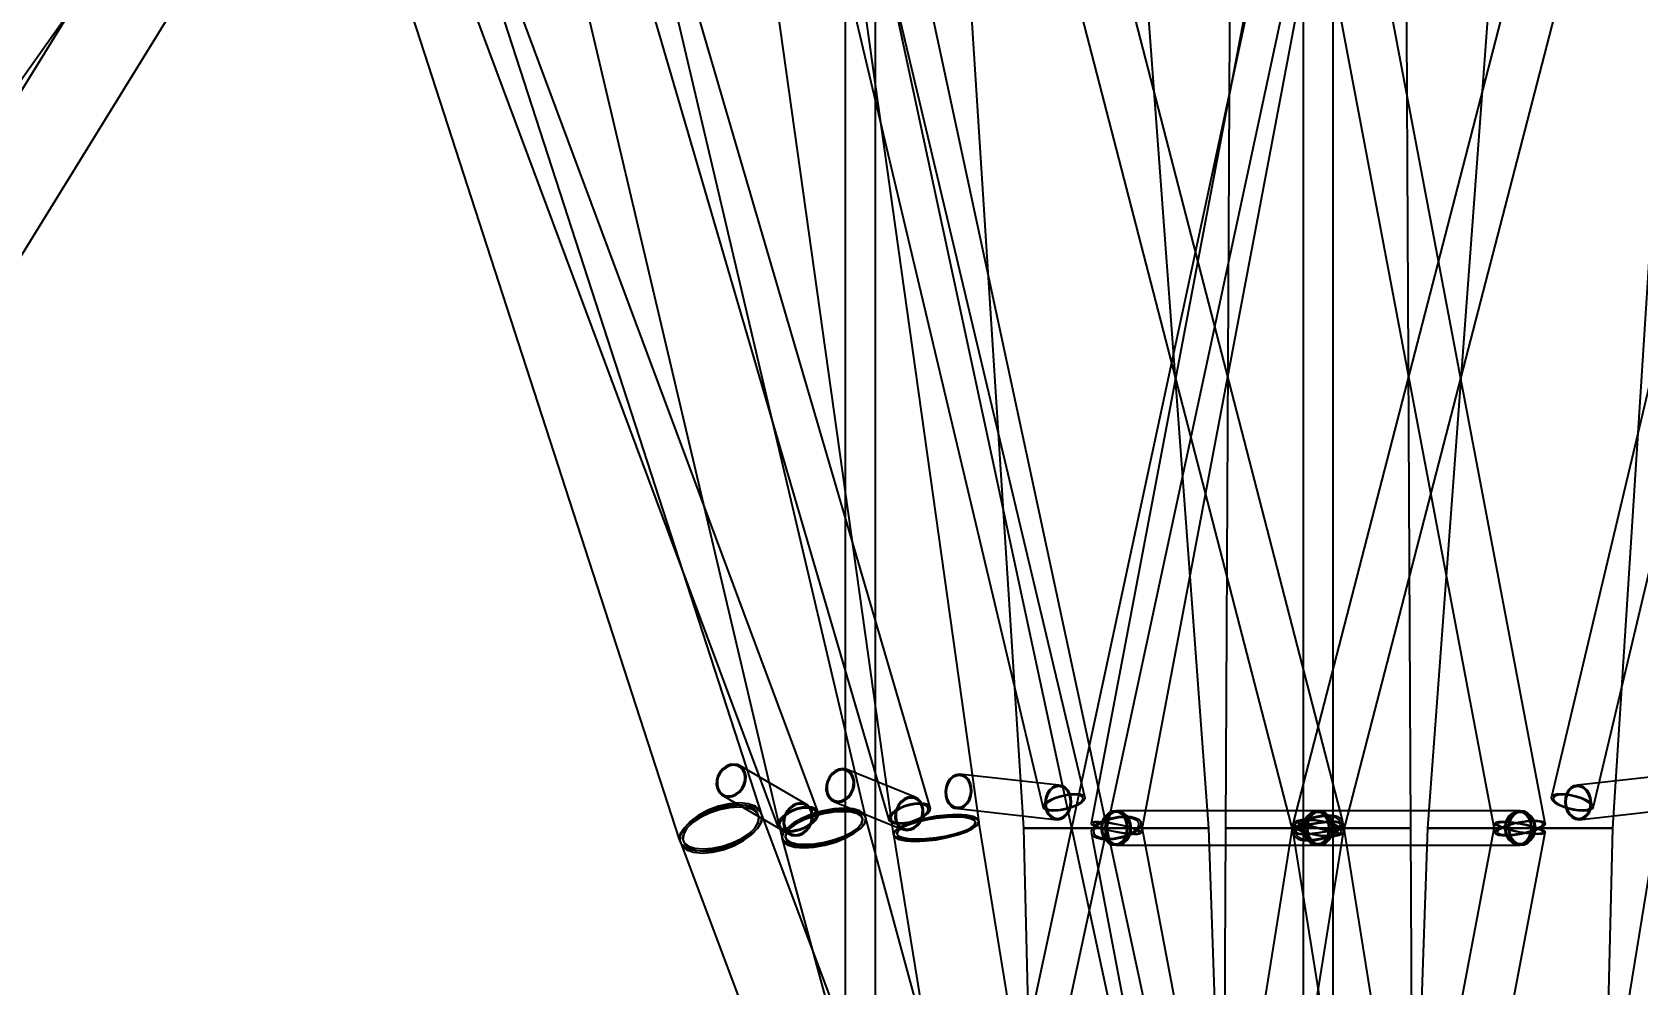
# Model space of a CAD drawing. Header units: millimetres. Extents: x -35150 to 1012618, y -518 to 497000.
# Drawn here: x -15087 to 3751, y 10659 to 21837 of the extents above; entities that cross this region are included whole.
import ezdxf

# ---------------------------------------------------------------- set-up
doc = ezdxf.new("R2010")
doc.units = ezdxf.units.MM
doc.layers.add('D-STR-DIM', color=7, linetype='Continuous', lineweight=13)
doc.layers.add('D-STR-STRC', color=7, linetype='Continuous', lineweight=25)
doc.styles.add('OpenSansCondensed-Light', font='OpenSansCondensed-Light.ttf')
doc.styles.add('TOWER_UNICODE', font='Arial Unicode.ttf')
doc.dimstyles.new('EZDXF', dxfattribs={"dimtxt": 0.25, "dimasz": 0.175, "dimexe": 0.375, "dimexo": 0.125, "dimgap": 0.1, "dimtad": 1, "dimlfac": 100, "dimzin": 12, "dimdsep": 46, "dimtxsty": 'OpenSansCondensed-Light', "dimblk": 'ARCHTICK', "dimcen": 2.5, "dimazin": 3, "dimtfac": 0.5, "dimtmove": 2, "dimatfit": 3})

# ---------------------------------------------------------------- blocks, each defined once
blk = doc.blocks.new('_ARCHTICK')
at = {"color": 0, "linetype": 'BYBLOCK', "const_width": 0.15}
blk.add_lwpolyline([(-0.5, -0.5), (0.5, 0.5)], dxfattribs=at)

msp = doc.modelspace()

# ---------------------------------------------------------------- linework, layer by layer
at = {"layer": 'D-STR-STRC'}
for points in [[(-21471.9, 12453.9), (-12315.5, 25377.2), (-12320.7, 25382.2), (-12339.5, 25396.9), (-12370.9, 25420.2), (-12412.6, 25450.7), (-12461.8, 25486.1), (-12515.2, 25524.1), (-12569, 25562.1), (-12619.7, 25597.6), (-12663.8, 25628), (-12698.3, 25651.3), (-12720.8, 25666), (-12729.8, 25671), (-21886.2, 12747.7)], [(-11155.4, 25450.7), (-6343.1, 12527.3), (-6331.3, 12496.9), (-6303.8, 12473.6), (-6262.5, 12458.9), (-6210.3, 12453.9), (-6150.7, 12458.9), (-6087.7, 12473.6), (-6025.6, 12496.9), (-5968.7, 12527.3), (-5920.9, 12562.8), (-5885.3, 12600.8), (-5864.5, 12638.8), (-5859.9, 12674.2), (-10672.1, 25597.6)], [(-8783.4, 25410.3), (-5040.3, 12608.2), (-5031.1, 12583.1), (-5005.7, 12563.8), (-4966, 12551.6), (-4914.6, 12547.5), (-4855.1, 12551.6), (-4791.4, 12563.8), (-4728, 12583.1), (-4669.2, 12608.2), (-4618.9, 12637.5), (-4580.6, 12669), (-4556.9, 12700.4), (-4549.4, 12729.7), (-8292.5, 25531.8)], [(-6222.7, 25361), (-3228.4, 12750.8), (-3222.5, 12730.4), (-3200.1, 12714.8), (-3162.8, 12704.9), (-3113, 12701.6), (-3054.3, 12704.9), (-2990.5, 12714.8), (-2926.1, 12730.4), (-2865.4, 12750.8), (-2812.5, 12774.5), (-2771.2, 12800), (-2744.1, 12825.5), (-2733.1, 12849.2), (-5727.4, 25459.5)], [(5727.4, 25459.5), (2733.1, 12849.2), (2744.1, 12825.5), (2771.2, 12800), (2812.5, 12774.5), (2865.4, 12750.8), (2926.1, 12730.4), (2990.5, 12714.8), (3054.3, 12704.9), (3113, 12701.6), (3162.8, 12704.9), (3200.1, 12714.8), (3222.5, 12730.4), (3228.4, 12750.8), (6222.7, 25361)], [(-19520.1, 12233.3), (-11812.2, 24733.3), (-11823, 24742.4), (-11862.6, 24769), (-11928.1, 24811.4), (-12015.2, 24866.6), (-12117.9, 24931), (-12229.2, 25000), (-12341.6, 25069), (-12447.4, 25133.4), (-12539.3, 25188.6), (-12611.1, 25231), (-12657.9, 25257.6), (-12676.5, 25266.7), (-20384.4, 12766.7)], [(-11547.4, 24866.6), (-7494.5, 12366.6), (-7472.9, 12311.4), (-7419.5, 12269), (-7338, 12242.4), (-7233.9, 12233.3), (-7114.3, 12242.4), (-6987.3, 12269), (-6861.7, 12311.4), (-6746, 12366.6), (-6648, 12431), (-6574.4, 12500), (-6530.4, 12569), (-6518.7, 12633.4), (-10571.6, 25133.4)], [(-9234.5, 24896.3), (-6293.7, 12396.3), (-6275.5, 12353.4), (-6224.8, 12320.4), (-6145, 12299.7), (-6041.5, 12292.6), (-5921.4, 12299.7), (-5792.8, 12320.4), (-5664.5, 12353.4), (-5545.4, 12396.3), (-5443.4, 12446.3), (-5365.5, 12500), (-5317.1, 12553.7), (-5301.4, 12603.7), (-8242.2, 25103.7)], [(-6740.2, 24933.2), (-4984.9, 12433.2), (-4967.7, 12404.6), (-4917.4, 12382.4), (-4837.5, 12368.3), (-4733.2, 12363.1), (-4611.8, 12367.3), (-4481.5, 12380.5), (-4351.3, 12401.8), (-4229.9, 12429.9), (-4125.6, 12462.7), (-4045.6, 12498.1), (-3995.4, 12533.6), (-3978.2, 12566.8), (-5733.6, 25066.8)], [(-3523, 24924.8), (-290.4, 12424.8), (-271.7, 12393.6), (-234.5, 12369.7), (-181.3, 12354.7), (-115.8, 12349.5), (-42.3, 12354.7), (34, 12369.7), (108, 12393.6), (174.6, 12424.8), (229.4, 12461.1), (268.5, 12500), (289.3, 12538.9), (290.4, 12575.2), (-2942.1, 25075.2)], [(-294.9, 25054.5), (-2664, 12554.5), (-2653.9, 12540.6), (-2624.5, 12523.9), (-2577.6, 12505.6), (-2516.6, 12486.9), (-2445.4, 12469.1), (-2369.1, 12453.4), (-2292.8, 12440.9), (-2221.7, 12432.4), (-2160.6, 12428.5), (-2113.8, 12429.5), (-2084.3, 12435.3), (-2074.2, 12445.5), (294.9, 24945.5)], [(2942.1, 25075.1), (-290.4, 12575.1), (-280.5, 12572.1), (-251.5, 12564.3), (-205.4, 12552), (-145.2, 12536.2), (-75.2, 12517.9), (0, 12498.4), (75.2, 12479.1), (145.2, 12461.1), (205.4, 12445.8), (251.5, 12434.2), (280.5, 12427), (290.4, 12424.9), (3523, 24924.9)], [(-5568.1, 24958), (-198.7, -42), (-192, -47.1), (-172.1, -48.9), (-140.5, -47.4), (-99.4, -42.7), (-51.4, -35), (0, -25), (51.4, -13.3), (99.4, -0.6), (140.5, 12), (172.1, 23.9), (192, 34.1), (198.7, 42), (-5170.6, 25042)], [(-198.7, 25042), (-5568.1, 42), (-5561.3, 34.1), (-5541.5, 23.9), (-5509.9, 12), (-5468.7, -0.6), (-5420.8, -13.3), (-5369.4, -25), (-5317.9, -35), (-5270, -42.7), (-5228.8, -47.4), (-5197.2, -48.9), (-5177.4, -47.1), (-5170.6, -42), (198.7, 24958)], [(-295.1, 24947.4), (2074.1, 12447.4), (2084.1, 12430.3), (2113.6, 12417.9), (2160.5, 12411.2), (2221.6, 12410.5), (2292.8, 12415.9), (2369.1, 12427), (2445.5, 12443.1), (2516.6, 12463.1), (2577.8, 12485.6), (2624.6, 12509.1), (2654.1, 12531.9), (2664.2, 12552.6), (295.1, 25052.6)], [(4210.3, 13132.3), (3041.2, 13002.7), (3000.9, 12995.8), (2963.9, 12975.5), (2932.8, 12943.3), (2909.8, 12901.3), (2896.2, 12852.5), (2893.2, 12800), (2900.9, 12747.5), (2918.8, 12698.7), (2945.6, 12656.7), (2979.6, 12624.5), (3018.4, 12604.2), (3059.3, 12597.3), (4228.4, 12726.9)], [(-2115.4, 897.6), (-6523.7, 12647.6), (-6547.4, 12708.7), (-6602.3, 12755.6), (-6684.9, 12785.1), (-6789.3, 12795.1), (-6908.6, 12785.1), (-7034.5, 12755.6), (-7158.6, 12708.7), (-7272.2, 12647.6), (-7367.8, 12576.4), (-7438.8, 12500), (-7480.3, 12423.6), (-7489.6, 12352.4), (-3081.3, 602.4)], [(-2106, 866.7), (-5304.7, 12616.7), (-5324.2, 12665.1), (-5376, 12702.2), (-5456.5, 12725.5), (-5560.2, 12733.5), (-5680.1, 12725.5), (-5808, 12702.2), (-5935.2, 12665.1), (-6053, 12616.7), (-6153.4, 12560.4), (-6229.6, 12500), (-6276.3, 12439.6), (-6290.3, 12383.3), (-3091.7, 633.3)], [(-2070.4, 825.6), (-3979.6, 12575.6), (-3996.7, 12608.5), (-4046.9, 12634), (-4126.6, 12650.4), (-4230.6, 12656.5), (-4351.6, 12651.9), (-4481.5, 12637), (-4611.4, 12612.8), (-4732.5, 12580.9), (-4836.4, 12543.4), (-4916.2, 12503), (-4966.3, 12462.4), (-4983.4, 12424.4), (-3074.1, 674.4)], [(291.3, 67.1), (-2077.9, 12567.1), (-2100.9, 12594.9), (-2142.3, 12616.3), (-2199.1, 12629.7), (-2267.5, 12634.3), (-2342.8, 12629.7), (-2420, 12616.3), (-2493.6, 12594.9), (-2558.8, 12567.1), (-2611, 12534.7), (-2646.8, 12500), (-2663.6, 12465.3), (-2660.4, 12432.9), (-291.3, -67.1)], [(-1704.2, -49.6), (295.8, 12450.4), (291.3, 12474.3), (266.9, 12500), (224.3, 12525.7), (166.4, 12549.6), (97.2, 12570.1), (21.4, 12585.9), (-55.9, 12595.8), (-129.3, 12599.2), (-194, 12595.8), (-245.4, 12585.9), (-280.2, 12570.1), (-295.8, 12549.6), (-2295.8, 49.6)], [(2296.4, 45.4), (296.4, 12545.4), (286.3, 12560), (256.7, 12570.5), (209.6, 12576.2), (148.2, 12576.7), (76.7, 12572), (0, 12562.3), (-76.7, 12548.5), (-148.2, 12531.3), (-209.6, 12512), (-256.7, 12491.9), (-286.3, 12472.3), (-296.4, 12454.6), (1703.6, -45.4)], [(294.9, -54.2), (2664, 12445.8), (2654, 12461.2), (2624.5, 12479.2), (2577.7, 12498.6), (2516.6, 12518.1), (2445.4, 12536.4), (2369.1, 12552.2), (2292.8, 12564.5), (2221.7, 12572.3), (2160.6, 12575.3), (2113.7, 12573.1), (2084.3, 12565.9), (2074.2, 12554.2), (-294.9, 54.2)], [(3979.6, 12575.6), (2070.4, 825.6), (2087.5, 787.6), (2137.6, 747), (2217.4, 706.6), (2321.3, 669.1), (2442.4, 637.2), (2572.3, 613), (2702.2, 598.1), (2823.2, 593.5), (2927.1, 599.6), (3006.9, 616), (3057, 641.5), (3074.1, 674.4), (4983.4, 12424.4)]]:
    msp.add_lwpolyline(points, dxfattribs=at)
for points in [[(-5547.2, 0), (-5191.6, 0), (-5191.6, 25000), (-5547.2, 25000)], [(-5547.2, 0), (-5191.6, 0), (-5191.6, 25000), (-5547.2, 25000)], [(-4257.5, 25000), (-3456.6, 12500), (-1281.6, 12500), (-2207.5, 25000)], [(-1087.5, 12500), (1087.5, 12500), (1025, 25000), (-1025, 25000)], [(-1087.5, 12500), (1087.5, 12500), (1025, 25000), (-1025, 25000)], [(-177.8, 0), (177.8, 0), (177.8, 25000), (-177.8, 25000)], [(-177.8, 0), (177.8, 0), (177.8, 25000), (-177.8, 25000)], [(1281.6, 12500), (3456.6, 12500), (4257.5, 25000), (2207.5, 25000)], [(-7061.6, 13005.9), (-7051.8, 12959), (-7030.7, 12918.8), (-6999.8, 12887.9), (-6214.8, 12432.4), (-6176.1, 12413), (-6132.4, 12406.4), (-6086.6, 12413), (-6041.7, 12432.4), (-6001, 12463.3), (-5967.1, 12503.6), (-5942.3, 12550.5), (-5928.4, 12600.8), (-5926.2, 12651.1), (-5936.1, 12698), (-5957.1, 12738.2), (-5988, 12769.1), (-6773.1, 13224.6), (-6811.7, 13244), (-6855.4, 13250.6), (-6901.3, 13244), (-6946.1, 13224.6), (-6986.9, 13193.7), (-7020.8, 13153.4), (-7045.6, 13106.5), (-7059.5, 13056.2)], [(-7059.5, 13056.2), (-7061.6, 13005.9), (-7051.8, 12959), (-7030.7, 12918.8), (-6999.8, 12887.9), (-6961.2, 12868.4), (-6917.5, 12861.8), (-6871.6, 12868.4), (-6826.8, 12887.9), (-6786, 12918.8), (-6752.1, 12959), (-6727.4, 13005.9), (-6713.4, 13056.2), (-6711.3, 13106.5), (-6721.1, 13153.4), (-6742.2, 13193.7), (-6773.1, 13224.6), (-6811.7, 13244), (-6855.4, 13250.6), (-6901.3, 13244), (-6946.1, 13224.6), (-6986.9, 13193.7), (-7020.8, 13153.4), (-7045.6, 13106.5)], [(-7045.9, 13056.2), (-7047.8, 13009.9), (-7038.8, 12966.7), (-7019.4, 12929.6), (-6990.9, 12901.1), (-6955.3, 12883.2), (-6915, 12877.1), (-6872.8, 12883.2), (-6831.5, 12901.1), (-6793.9, 12929.6), (-6762.7, 12966.7), (-6739.9, 13009.9), (-6727.1, 13056.2), (-6725.1, 13102.6), (-6734.1, 13145.8), (-6753.5, 13182.9), (-6782, 13211.3), (-6817.6, 13229.2), (-6857.9, 13235.3), (-6900.1, 13229.2), (-6941.4, 13211.3), (-6979, 13182.9), (-7010.2, 13145.8), (-7033, 13102.6)], [(-5774.7, 12947.6), (-5764.4, 12899.8), (-5743.3, 12858.8), (-5713, 12827.4), (-5675.4, 12807.6), (-4865.9, 12477.9), (-4823.7, 12471.1), (-4779.6, 12477.9), (-4736.8, 12497.6), (-4698.1, 12529.1), (-4666.1, 12570.1), (-4643.1, 12617.8), (-4630.6, 12669), (-4629.5, 12720.3), (-4639.8, 12768), (-4660.8, 12809), (-4691.2, 12840.4), (-4728.7, 12860.2), (-5538.2, 13190), (-5580.5, 13196.7), (-5624.5, 13190), (-5667.4, 13170.2), (-5706.1, 13138.7), (-5738, 13097.7), (-5761, 13050), (-5773.5, 12998.8)], [(-5773.5, 12998.8), (-5774.7, 12947.6), (-5764.4, 12899.8), (-5743.3, 12858.8), (-5713, 12827.4), (-5675.4, 12807.6), (-5633.1, 12800.9), (-5589.1, 12807.6), (-5546.2, 12827.4), (-5507.5, 12858.8), (-5475.6, 12899.8), (-5452.5, 12947.6), (-5440, 12998.8), (-5438.9, 13050), (-5449.2, 13097.7), (-5470.3, 13138.7), (-5500.6, 13170.2), (-5538.2, 13190), (-5580.5, 13196.7), (-5624.5, 13190), (-5667.4, 13170.2), (-5706.1, 13138.7), (-5738, 13097.7), (-5761, 13050)], [(-5760.4, 12998.8), (-5761.4, 12951.6), (-5752, 12907.6), (-5732.6, 12869.9), (-5704.6, 12840.9), (-5670, 12822.7), (-5631.1, 12816.5), (-5590.5, 12822.7), (-5551, 12840.9), (-5515.3, 12869.9), (-5485.9, 12907.6), (-5464.7, 12951.6), (-5453.2, 12998.8), (-5452.1, 13046), (-5461.6, 13090), (-5481, 13127.7), (-5509, 13156.7), (-5543.6, 13174.9), (-5582.5, 13181.1), (-5623.1, 13174.9), (-5662.6, 13156.7), (-5698.3, 13127.7), (-5727.7, 13090), (-5748.9, 13046)], [(-4376.4, 12929.6), (-4373.4, 12877.1), (-4359.8, 12828.2), (-4336.8, 12786.3), (-4305.7, 12754), (-4268.7, 12733.8), (-4228.4, 12726.9), (-3059.3, 12597.3), (-3018.4, 12604.2), (-2979.6, 12624.5), (-2945.6, 12656.7), (-2918.8, 12698.7), (-2900.9, 12747.5), (-2893.2, 12800), (-2896.2, 12852.5), (-2909.8, 12901.3), (-2932.8, 12943.3), (-2963.9, 12975.5), (-3000.9, 12995.8), (-3041.2, 13002.7), (-4210.3, 13132.3), (-4251.2, 13125.4), (-4290, 13105.1), (-4324, 13072.9), (-4350.8, 13030.9), (-4368.7, 12982.1)], [(-4376.4, 12929.6), (-4373.4, 12877.1), (-4359.8, 12828.2), (-4336.8, 12786.3), (-4305.7, 12754), (-4268.7, 12733.8), (-4228.4, 12726.9), (-4187.4, 12733.8), (-4148.7, 12754), (-4114.7, 12786.3), (-4087.9, 12828.2), (-4070, 12877.1), (-4062.3, 12929.6), (-4065.3, 12982.1), (-4078.8, 13030.9), (-4101.9, 13072.9), (-4133, 13105.1), (-4169.9, 13125.4), (-4210.3, 13132.3), (-4251.2, 13125.4), (-4290, 13105.1), (-4324, 13072.9), (-4350.8, 13030.9), (-4368.7, 12982.1)], [(-4364, 12929.6), (-4361.2, 12881.3), (-4348.8, 12836.2), (-4327.5, 12797.5), (-4298.9, 12767.9), (-4264.8, 12749.2), (-4227.7, 12742.9), (-4189.9, 12749.2), (-4154.2, 12767.9), (-4122.9, 12797.5), (-4098.2, 12836.2), (-4081.7, 12881.3), (-4074.7, 12929.6), (-4077.4, 12977.9), (-4089.9, 13023), (-4111.1, 13061.6), (-4139.8, 13091.3), (-4173.8, 13110), (-4211, 13116.3), (-4248.7, 13110), (-4284.4, 13091.3), (-4315.7, 13061.6), (-4340.4, 13023), (-4356.9, 12977.9)], [(-3207.3, 12800), (-3204.3, 12747.5), (-3190.8, 12698.7), (-3167.7, 12656.7), (-3136.6, 12624.5), (-3099.7, 12604.2), (-3059.3, 12597.3), (-3018.4, 12604.2), (-2979.6, 12624.5), (-2945.6, 12656.7), (-2918.8, 12698.7), (-2900.9, 12747.5), (-2893.2, 12800), (-2896.2, 12852.5), (-2909.8, 12901.3), (-2932.8, 12943.3), (-2963.9, 12975.5), (-3000.9, 12995.8), (-3041.2, 13002.7), (-3082.2, 12995.8), (-3120.9, 12975.5), (-3154.9, 12943.3), (-3181.7, 12901.3), (-3199.6, 12852.5)], [(2893.2, 12800), (2900.9, 12747.5), (2918.8, 12698.7), (2945.6, 12656.7), (2979.6, 12624.5), (3018.4, 12604.2), (3059.3, 12597.3), (3099.7, 12604.2), (3136.6, 12624.5), (3167.7, 12656.7), (3190.8, 12698.7), (3204.3, 12747.5), (3207.3, 12800), (3199.6, 12852.5), (3181.7, 12901.3), (3154.9, 12943.3), (3120.9, 12975.5), (3082.2, 12995.8), (3041.2, 13002.7), (3000.9, 12995.8), (2963.9, 12975.5), (2932.8, 12943.3), (2909.8, 12901.3), (2896.2, 12852.5)], [(-4964.1, 12669), (-4965.2, 12617.8), (-4954.9, 12570.1), (-4933.9, 12529.1), (-4903.5, 12497.6), (-4865.9, 12477.9), (-4823.7, 12471.1), (-4779.6, 12477.9), (-4736.8, 12497.6), (-4698.1, 12529.1), (-4666.1, 12570.1), (-4643.1, 12617.8), (-4630.6, 12669), (-4629.5, 12720.3), (-4639.8, 12768), (-4660.8, 12809), (-4691.2, 12840.4), (-4728.7, 12860.2), (-4771, 12866.9), (-4815.1, 12860.2), (-4857.9, 12840.4), (-4896.6, 12809), (-4928.6, 12768), (-4951.6, 12720.3)], [(-4951, 12669), (-4952, 12621.9), (-4942.5, 12577.9), (-4923.1, 12540.1), (-4895.2, 12511.1), (-4860.5, 12492.9), (-4821.6, 12486.7), (-4781, 12492.9), (-4741.5, 12511.1), (-4705.9, 12540.1), (-4676.4, 12577.9), (-4655.2, 12621.9), (-4643.7, 12669), (-4642.7, 12716.2), (-4652.2, 12760.2), (-4671.6, 12798), (-4699.5, 12826.9), (-4734.1, 12845.2), (-4773.1, 12851.4), (-4813.7, 12845.2), (-4853.1, 12826.9), (-4888.8, 12798), (-4918.2, 12760.2), (-4939.4, 12716.2)], [(-3190.3, 12800), (-3217.4, 12774.5), (-3228.4, 12750.8), (-3222.5, 12730.4), (-3200.1, 12714.8), (-3162.8, 12704.9), (-3113, 12701.6), (-3054.3, 12704.9), (-2990.5, 12714.8), (-2926.1, 12730.4), (-2865.4, 12750.8), (-2812.5, 12774.5), (-2771.2, 12800), (-2744.1, 12825.5), (-2733.1, 12849.2), (-2739, 12869.6), (-2761.4, 12885.2), (-2798.7, 12895.1), (-2848.4, 12898.4), (-2907.2, 12895.1), (-2970.9, 12885.2), (-3035.4, 12869.6), (-3096.1, 12849.2), (-3148.9, 12825.5)], [(-3169.7, 12800), (-3194.1, 12777), (-3204, 12755.6), (-3198.7, 12737.3), (-3178.5, 12723.2), (-3144.9, 12714.3), (-3100, 12711.3), (-3047, 12714.3), (-2989.6, 12723.2), (-2931.5, 12737.3), (-2876.7, 12755.6), (-2829.1, 12777), (-2791.8, 12800), (-2767.4, 12823), (-2757.5, 12844.4), (-2762.8, 12862.7), (-2783, 12876.8), (-2816.6, 12885.7), (-2861.5, 12888.7), (-2914.4, 12885.7), (-2971.9, 12876.8), (-3030, 12862.7), (-3084.7, 12844.4), (-3132.4, 12823)], [(-3194.9, 12800), (-3192.2, 12751.7), (-3179.7, 12706.6), (-3158.5, 12668), (-3129.8, 12638.3), (-3095.8, 12619.6), (-3058.6, 12613.3), (-3020.9, 12619.6), (-2985.2, 12638.3), (-2953.9, 12668), (-2929.2, 12706.6), (-2912.7, 12751.7), (-2905.6, 12800), (-2908.4, 12848.3), (-2920.8, 12893.4), (-2942.1, 12932), (-2970.7, 12961.7), (-3004.8, 12980.4), (-3041.9, 12986.7), (-3079.7, 12980.4), (-3115.4, 12961.7), (-3146.7, 12932), (-3171.4, 12893.4), (-3187.8, 12848.3)], [(2771.2, 12800), (2812.5, 12774.5), (2865.4, 12750.8), (2926.1, 12730.4), (2990.5, 12714.8), (3054.3, 12704.9), (3113, 12701.6), (3162.8, 12704.9), (3200.1, 12714.8), (3222.5, 12730.4), (3228.4, 12750.8), (3217.4, 12774.5), (3190.3, 12800), (3148.9, 12825.5), (3096.1, 12849.2), (3035.4, 12869.6), (2970.9, 12885.2), (2907.2, 12895.1), (2848.4, 12898.4), (2798.7, 12895.1), (2761.4, 12885.2), (2739, 12869.6), (2733.1, 12849.2), (2744.1, 12825.5)], [(2791.8, 12800), (2829.1, 12777), (2876.7, 12755.6), (2931.5, 12737.3), (2989.6, 12723.2), (3047, 12714.3), (3100, 12711.3), (3144.9, 12714.3), (3178.5, 12723.2), (3198.7, 12737.3), (3204, 12755.6), (3194.1, 12777), (3169.7, 12800), (3132.4, 12823), (3084.7, 12844.4), (3030, 12862.7), (2971.9, 12876.8), (2914.4, 12885.7), (2861.5, 12888.7), (2816.6, 12885.7), (2783, 12876.8), (2762.8, 12862.7), (2757.5, 12844.4), (2767.4, 12823)], [(2905.6, 12800), (2912.7, 12751.7), (2929.2, 12706.6), (2953.9, 12668), (2985.2, 12638.3), (3020.9, 12619.6), (3058.6, 12613.3), (3095.8, 12619.6), (3129.8, 12638.3), (3158.5, 12668), (3179.7, 12706.6), (3192.2, 12751.7), (3194.9, 12800), (3187.8, 12848.3), (3171.4, 12893.4), (3146.7, 12932), (3115.4, 12961.7), (3079.7, 12980.4), (3041.9, 12986.7), (3004.8, 12980.4), (2970.7, 12961.7), (2942.1, 12932), (2920.8, 12893.4), (2908.4, 12848.3)], [(-7438.8, 12500), (-7482.9, 12431), (-7494.5, 12366.6), (-7472.9, 12311.4), (-7419.5, 12269), (-7338, 12242.4), (-7233.9, 12233.3), (-7114.3, 12242.4), (-6987.3, 12269), (-6861.7, 12311.4), (-6746, 12366.6), (-6648, 12431), (-6574.4, 12500), (-6530.4, 12569), (-6518.7, 12633.4), (-6540.3, 12688.6), (-6593.7, 12731), (-6675.3, 12757.6), (-6779.4, 12766.7), (-6899, 12757.6), (-7025.9, 12731), (-7151.5, 12688.6), (-7267.3, 12633.4), (-7365.3, 12569)], [(-7438.8, 12500), (-7480.3, 12423.6), (-7489.6, 12352.4), (-7465.9, 12291.3), (-7410.9, 12244.4), (-7328.4, 12214.9), (-7223.9, 12204.9), (-7104.7, 12214.9), (-6978.7, 12244.4), (-6854.7, 12291.3), (-6741, 12352.4), (-6645.4, 12423.6), (-6574.4, 12500), (-6532.9, 12576.4), (-6523.7, 12647.6), (-6547.4, 12708.7), (-6602.3, 12755.6), (-6684.9, 12785.1), (-6789.3, 12795.1), (-6908.6, 12785.1), (-7034.5, 12755.6), (-7158.6, 12708.7), (-7272.2, 12647.6), (-7367.8, 12576.4)], [(-7404.8, 12500), (-7445.4, 12436.4), (-7456.1, 12377.1), (-7436.2, 12326.3), (-7387, 12287.2), (-7311.9, 12262.7), (-7216, 12254.3), (-7105.8, 12262.7), (-6988.8, 12287.2), (-6873.1, 12326.3), (-6766.5, 12377.1), (-6676.2, 12436.4), (-6608.5, 12500), (-6567.9, 12563.6), (-6557.1, 12622.9), (-6577.1, 12673.7), (-6626.2, 12712.8), (-6701.4, 12737.3), (-6797.3, 12745.7), (-6907.5, 12737.3), (-7024.4, 12712.8), (-7140.1, 12673.7), (-7246.8, 12622.9), (-7337, 12563.6)], [(-7404.8, 12500), (-7443, 12429.6), (-7451.5, 12364), (-7429.7, 12307.7), (-7379.1, 12264.5), (-7303, 12237.4), (-7206.8, 12228.1), (-7096.9, 12237.4), (-6980.9, 12264.5), (-6866.6, 12307.7), (-6761.9, 12364), (-6673.9, 12429.6), (-6608.5, 12500), (-6570.2, 12570.4), (-6561.7, 12636), (-6583.5, 12692.3), (-6634.2, 12735.5), (-6710.2, 12762.6), (-6806.4, 12771.9), (-6916.3, 12762.6), (-7032.3, 12735.5), (-7146.6, 12692.3), (-7251.3, 12636), (-7339.4, 12570.4)], [(-6317.6, 12600.8), (-6338.4, 12562.8), (-6343.1, 12527.3), (-6331.3, 12496.9), (-6303.8, 12473.6), (-6262.5, 12458.9), (-6210.3, 12453.9), (-6150.7, 12458.9), (-6087.7, 12473.6), (-6025.6, 12496.9), (-5968.7, 12527.3), (-5920.9, 12562.8), (-5885.3, 12600.8), (-5864.5, 12638.8), (-5859.9, 12674.2), (-5871.7, 12704.6), (-5899.1, 12728), (-5940.4, 12742.7), (-5992.6, 12747.7), (-6052.2, 12742.7), (-6115.2, 12728), (-6177.3, 12704.6), (-6234.2, 12674.2), (-6282, 12638.8)], [(-6296.3, 12600.8), (-6315.1, 12566.5), (-6319.3, 12534.6), (-6308.6, 12507.1), (-6283.9, 12486.1), (-6246.7, 12472.9), (-6199.6, 12468.3), (-6145.8, 12472.9), (-6089, 12486.1), (-6033.1, 12507.1), (-5981.8, 12534.6), (-5938.6, 12566.5), (-5906.6, 12600.8), (-5887.8, 12635), (-5883.6, 12667), (-5894.3, 12694.4), (-5919, 12715.5), (-5956.2, 12728.7), (-6003.3, 12733.2), (-6057.1, 12728.7), (-6113.9, 12715.5), (-6169.8, 12694.4), (-6221.1, 12667), (-6264.3, 12635)], [(-6229.6, 12500), (-6278, 12446.3), (-6293.7, 12396.3), (-6275.5, 12353.4), (-6224.8, 12320.4), (-6145, 12299.7), (-6041.5, 12292.6), (-5921.4, 12299.7), (-5792.8, 12320.4), (-5664.5, 12353.4), (-5545.4, 12396.3), (-5443.4, 12446.3), (-5365.5, 12500), (-5317.1, 12553.7), (-5301.4, 12603.7), (-5319.5, 12646.6), (-5370.2, 12679.6), (-5450.1, 12700.3), (-5553.6, 12707.4), (-5673.7, 12700.3), (-5802.3, 12679.6), (-5930.5, 12646.6), (-6049.7, 12603.7), (-6151.7, 12553.7)], [(-6229.6, 12500), (-6276.3, 12439.6), (-6290.3, 12383.3), (-6270.8, 12334.9), (-6219.1, 12297.8), (-6138.6, 12274.5), (-6034.9, 12266.5), (-5915, 12274.5), (-5787.1, 12297.8), (-5659.9, 12334.9), (-5542.1, 12383.3), (-5441.6, 12439.6), (-5365.5, 12500), (-5318.8, 12560.4), (-5304.7, 12616.7), (-5324.2, 12665.1), (-5376, 12702.2), (-5456.5, 12725.5), (-5560.2, 12733.5), (-5680.1, 12725.5), (-5808, 12702.2), (-5935.2, 12665.1), (-6053, 12616.7), (-6153.4, 12560.4)], [(-6274.4, 12600.8), (-6276.6, 12550.5), (-6266.8, 12503.6), (-6245.7, 12463.3), (-6214.8, 12432.4), (-6176.1, 12413), (-6132.4, 12406.4), (-6086.6, 12413), (-6041.7, 12432.4), (-6001, 12463.3), (-5967.1, 12503.6), (-5942.3, 12550.5), (-5928.4, 12600.8), (-5926.2, 12651.1), (-5936.1, 12698), (-5957.1, 12738.2), (-5988, 12769.1), (-6026.7, 12788.6), (-6070.4, 12795.2), (-6116.2, 12788.6), (-6161.1, 12769.1), (-6201.8, 12738.2), (-6235.7, 12698), (-6260.5, 12651.1)], [(-6260.8, 12600.8), (-6262.8, 12554.4), (-6253.7, 12511.2), (-6234.3, 12474.1), (-6205.8, 12445.7), (-6170.3, 12427.8), (-6130, 12421.7), (-6087.7, 12427.8), (-6046.4, 12445.7), (-6008.9, 12474.1), (-5977.6, 12511.2), (-5954.8, 12554.4), (-5942, 12600.8), (-5940, 12647.1), (-5949.1, 12690.3), (-5968.5, 12727.4), (-5997, 12755.9), (-6032.6, 12773.8), (-6072.8, 12779.9), (-6115.1, 12773.8), (-6156.4, 12755.9), (-6193.9, 12727.4), (-6225.2, 12690.3), (-6248, 12647.1)], [(-6195.5, 12500), (-6240.1, 12450.5), (-6254.6, 12404.5), (-6237.9, 12364.9), (-6191.2, 12334.5), (-6117.6, 12315.4), (-6022.3, 12308.9), (-5911.6, 12315.4), (-5793.2, 12334.5), (-5675, 12364.9), (-5565.2, 12404.5), (-5471.2, 12450.5), (-5399.5, 12500), (-5354.9, 12549.4), (-5340.5, 12595.5), (-5357.2, 12635.1), (-5403.9, 12665.5), (-5477.4, 12684.6), (-5572.8, 12691.1), (-5683.5, 12684.6), (-5801.9, 12665.5), (-5920, 12635.1), (-6029.8, 12595.5), (-6123.8, 12549.4)], [(-6195.5, 12500), (-6238.6, 12444.3), (-6251.5, 12392.5), (-6233.6, 12347.9), (-6185.9, 12313.7), (-6111.7, 12292.2), (-6016.2, 12284.9), (-5905.7, 12292.2), (-5787.9, 12313.7), (-5670.7, 12347.9), (-5562.2, 12392.5), (-5469.7, 12444.3), (-5399.5, 12500), (-5356.5, 12555.7), (-5343.5, 12607.5), (-5361.5, 12652.1), (-5409.2, 12686.3), (-5483.3, 12707.8), (-5578.9, 12715.1), (-5689.3, 12707.8), (-5807.2, 12686.3), (-5924.4, 12652.1), (-6032.9, 12607.5), (-6125.4, 12555.7)], [(-5009.1, 12669), (-5032.8, 12637.5), (-5040.3, 12608.2), (-5031.1, 12583.1), (-5005.7, 12563.8), (-4966, 12551.6), (-4914.6, 12547.5), (-4855.1, 12551.6), (-4791.4, 12563.8), (-4728, 12583.1), (-4669.2, 12608.2), (-4618.9, 12637.5), (-4580.6, 12669), (-4556.9, 12700.4), (-4549.4, 12729.7), (-4558.6, 12754.9), (-4584, 12774.2), (-4623.7, 12786.3), (-4675.1, 12790.4), (-4734.6, 12786.3), (-4798.3, 12774.2), (-4861.7, 12754.9), (-4920.5, 12729.7), (-4970.8, 12700.4)], [(-4988, 12669), (-5009.4, 12640.6), (-5016.1, 12614.2), (-5007.8, 12591.5), (-4985, 12574.1), (-4949.2, 12563.2), (-4902.8, 12559.5), (-4849.2, 12563.2), (-4791.8, 12574.1), (-4734.6, 12591.5), (-4681.5, 12614.2), (-4636.2, 12640.6), (-4601.7, 12669), (-4580.3, 12697.3), (-4573.5, 12723.7), (-4581.9, 12746.4), (-4604.7, 12763.8), (-4640.5, 12774.8), (-4686.9, 12778.5), (-4740.5, 12774.8), (-4797.9, 12763.8), (-4855.1, 12746.4), (-4908.2, 12723.7), (-4953.5, 12697.3)], [(-4481.5, 12619.5), (-4611.8, 12598.2), (-4733.2, 12570.1), (-4837.5, 12537.3), (-4917.4, 12501.9), (-4967.7, 12466.4), (-4984.9, 12433.2), (-4967.7, 12404.6), (-4917.4, 12382.4), (-4837.5, 12368.3), (-4733.2, 12363.1), (-4611.8, 12367.3), (-4481.5, 12380.5), (-4351.3, 12401.8), (-4229.9, 12429.9), (-4125.6, 12462.7), (-4045.6, 12498.1), (-3995.4, 12533.6), (-3978.2, 12566.8), (-3995.4, 12595.4), (-4045.6, 12617.6), (-4125.6, 12631.7), (-4229.9, 12636.9), (-4351.3, 12632.7)], [(-4481.5, 12637), (-4611.4, 12612.8), (-4732.5, 12580.9), (-4836.4, 12543.4), (-4916.2, 12503), (-4966.3, 12462.4), (-4983.4, 12424.4), (-4966.3, 12391.5), (-4916.2, 12366), (-4836.4, 12349.6), (-4732.5, 12343.5), (-4611.4, 12348.1), (-4481.5, 12363), (-4351.6, 12387.2), (-4230.6, 12419.1), (-4126.6, 12456.6), (-4046.9, 12497), (-3996.7, 12537.6), (-3979.6, 12575.6), (-3996.7, 12608.5), (-4046.9, 12634), (-4126.6, 12650.4), (-4230.6, 12656.5), (-4351.6, 12651.9)], [(-4481.5, 12610.1), (-4601.6, 12590.4), (-4713.4, 12564.6), (-4809.4, 12534.4), (-4883.1, 12501.8), (-4929.4, 12469.1), (-4945.2, 12438.5), (-4929.4, 12412.1), (-4883.1, 12391.7), (-4809.4, 12378.6), (-4713.4, 12373.9), (-4601.6, 12377.7), (-4481.5, 12389.9), (-4361.5, 12409.6), (-4249.7, 12435.4), (-4153.7, 12465.6), (-4080, 12498.2), (-4033.6, 12530.9), (-4017.8, 12561.5), (-4033.6, 12587.9), (-4080, 12608.3), (-4153.7, 12621.4), (-4249.7, 12626.1), (-4361.5, 12622.3)], [(-4481.5, 12626.2), (-4601.2, 12603.9), (-4712.7, 12574.5), (-4808.5, 12540), (-4882, 12502.8), (-4928.2, 12465.4), (-4943.9, 12430.3), (-4928.2, 12400), (-4882, 12376.6), (-4808.5, 12361.5), (-4712.7, 12355.8), (-4601.2, 12360), (-4481.5, 12373.8), (-4361.9, 12396.1), (-4250.4, 12425.5), (-4154.6, 12460), (-4081.1, 12497.2), (-4034.9, 12534.6), (-4019.2, 12569.7), (-4034.9, 12600), (-4081.1, 12623.4), (-4154.6, 12638.5), (-4250.4, 12644.2), (-4361.9, 12640)], [(-2646.8, 12500), (-2663.6, 12465.3), (-2660.4, 12432.9), (-2637.3, 12405.1), (-2595.9, 12383.7), (-2539.1, 12370.3), (-2470.7, 12365.7), (-2395.4, 12370.3), (-2318.3, 12383.7), (-2244.6, 12405.1), (-2179.5, 12432.9), (-2127.2, 12465.3), (-2091.5, 12500), (-2074.6, 12534.7), (-2077.9, 12567.1), (-2100.9, 12594.9), (-2142.3, 12616.3), (-2199.1, 12629.7), (-2267.5, 12634.3), (-2342.8, 12629.7), (-2420, 12616.3), (-2493.6, 12594.9), (-2558.8, 12567.1), (-2611, 12534.7)], [(-2620.9, 12500), (-2636.1, 12468.5), (-2633.2, 12439.1), (-2612.3, 12413.9), (-2574.8, 12394.6), (-2523.3, 12382.4), (-2461.2, 12378.3), (-2393, 12382.4), (-2323, 12394.6), (-2256.3, 12413.9), (-2197.2, 12439.1), (-2149.8, 12468.5), (-2117.4, 12500), (-2102.1, 12531.5), (-2105, 12560.9), (-2126, 12586.1), (-2163.5, 12605.4), (-2215, 12617.6), (-2277, 12621.7), (-2345.3, 12617.6), (-2415.2, 12605.4), (-2482, 12586.1), (-2541.1, 12560.9), (-2588.4, 12531.5)], [(-2548.4, 12500), (-2542.3, 12447.4), (-2524.4, 12398.4), (-2495.9, 12356.3), (-2458.8, 12324), (-2415.5, 12303.7), (-2369.1, 12296.8), (0, 12296.8), (46.4, 12303.7), (89.7, 12324), (126.8, 12356.3), (155.3, 12398.4), (173.2, 12447.4), (179.3, 12500), (173.2, 12552.6), (155.3, 12601.6), (126.8, 12643.7), (89.7, 12676), (46.4, 12696.3), (0, 12703.2), (-2369.1, 12703.2), (-2415.5, 12696.3), (-2458.8, 12676), (-2495.9, 12643.7), (-2524.4, 12601.6), (-2542.3, 12552.6)], [(-2548.4, 12500), (-2542.3, 12447.4), (-2524.4, 12398.4), (-2495.9, 12356.3), (-2458.8, 12324), (-2415.5, 12303.7), (-2369.1, 12296.8), (-2322.7, 12303.7), (-2279.5, 12324), (-2242.3, 12356.3), (-2213.8, 12398.4), (-2195.9, 12447.4), (-2189.8, 12500), (-2195.9, 12552.6), (-2213.8, 12601.6), (-2242.3, 12643.7), (-2279.5, 12676), (-2322.7, 12696.3), (-2369.1, 12703.2), (-2415.5, 12696.3), (-2458.8, 12676), (-2495.9, 12643.7), (-2524.4, 12601.6), (-2542.3, 12552.6)], [(-2534.3, 12500), (-2528.7, 12451.5), (-2512.2, 12406.4), (-2485.9, 12367.6), (-2451.7, 12337.9), (-2411.9, 12319.2), (-2369.1, 12312.8), (-2326.4, 12319.2), (-2286.5, 12337.9), (-2252.3, 12367.6), (-2226.1, 12406.4), (-2209.6, 12451.5), (-2203.9, 12500), (-2209.6, 12548.5), (-2226.1, 12593.6), (-2252.3, 12632.4), (-2286.5, 12662.1), (-2326.4, 12680.8), (-2369.1, 12687.2), (-2411.9, 12680.8), (-2451.7, 12662.1), (-2485.9, 12632.4), (-2512.2, 12593.6), (-2528.7, 12548.5)], [(-2504.1, 12500), (-2499.5, 12447.4), (-2486, 12398.4), (-2464.6, 12356.3), (-2436.6, 12324), (-2404.1, 12303.7), (-2369.1, 12296.8), (0, 12296.8), (34.9, 12303.7), (67.5, 12324), (95.4, 12356.3), (116.9, 12398.4), (130.4, 12447.4), (135, 12500), (130.4, 12552.6), (116.9, 12601.6), (95.4, 12643.7), (67.5, 12676), (34.9, 12696.3), (0, 12703.2), (-2369.1, 12703.2), (-2404.1, 12696.3), (-2436.6, 12676), (-2464.6, 12643.7), (-2486, 12601.6), (-2499.5, 12552.6)], [(-2504.1, 12500), (-2499.5, 12447.4), (-2486, 12398.4), (-2464.6, 12356.3), (-2436.6, 12324), (-2404.1, 12303.7), (-2369.1, 12296.8), (-2334.2, 12303.7), (-2301.6, 12324), (-2273.7, 12356.3), (-2252.2, 12398.4), (-2238.7, 12447.4), (-2234.1, 12500), (-2238.7, 12552.6), (-2252.2, 12601.6), (-2273.7, 12643.7), (-2301.6, 12676), (-2334.2, 12696.3), (-2369.1, 12703.2), (-2404.1, 12696.3), (-2436.6, 12676), (-2464.6, 12643.7), (-2486, 12601.6), (-2499.5, 12552.6)], [(-2493.5, 12500), (-2489.2, 12451.5), (-2476.8, 12406.4), (-2457, 12367.6), (-2431.3, 12337.9), (-2401.3, 12319.2), (-2369.1, 12312.8), (-2336.9, 12319.2), (-2306.9, 12337.9), (-2281.2, 12367.6), (-2261.4, 12406.4), (-2249, 12451.5), (-2244.8, 12500), (-2249, 12548.5), (-2261.4, 12593.6), (-2281.2, 12632.4), (-2306.9, 12662.1), (-2336.9, 12680.8), (-2369.1, 12687.2), (-2401.3, 12680.8), (-2431.3, 12662.1), (-2457, 12632.4), (-2476.8, 12593.6), (-2489.2, 12548.5)], [(-268.5, 12500), (-289.3, 12461.1), (-290.4, 12424.8), (-271.7, 12393.6), (-234.5, 12369.7), (-181.3, 12354.7), (-115.8, 12349.5), (-42.3, 12354.7), (34, 12369.7), (108, 12393.6), (174.6, 12424.8), (229.4, 12461.1), (268.5, 12500), (289.3, 12538.9), (290.4, 12575.2), (271.7, 12606.4), (234.5, 12630.3), (181.3, 12645.3), (115.8, 12650.5), (42.3, 12645.3), (-34, 12630.3), (-108, 12606.4), (-174.6, 12575.2), (-229.4, 12538.9)], [(-243.4, 12500), (-262.3, 12464.7), (-263.3, 12431.8), (-246.4, 12403.5), (-212.6, 12381.9), (-164.4, 12368.2), (-105, 12363.6), (-38.4, 12368.2), (30.8, 12381.9), (97.9, 12403.5), (158.3, 12431.8), (208, 12464.7), (243.4, 12500), (262.3, 12535.3), (263.3, 12568.2), (246.4, 12596.5), (212.6, 12618.1), (164.4, 12631.8), (105, 12636.4), (38.4, 12631.8), (-30.8, 12618.1), (-97.9, 12596.5), (-158.3, 12568.2), (-208, 12535.3)], [(-179.3, 12500), (-173.2, 12447.4), (-155.3, 12398.4), (-126.8, 12356.3), (-89.7, 12324), (-46.4, 12303.7), (0, 12296.8), (46.4, 12303.7), (89.7, 12324), (126.8, 12356.3), (155.3, 12398.4), (173.2, 12447.4), (179.3, 12500), (173.2, 12552.6), (155.3, 12601.6), (126.8, 12643.7), (89.7, 12676), (46.4, 12696.3), (0, 12703.2), (-46.4, 12696.3), (-89.7, 12676), (-126.8, 12643.7), (-155.3, 12601.6), (-173.2, 12552.6)], [(-179.3, 12500), (-173.2, 12447.4), (-155.3, 12398.4), (-126.8, 12356.3), (-89.7, 12324), (-46.4, 12303.7), (0, 12296.8), (2369.1, 12296.8), (2415.5, 12303.7), (2458.8, 12324), (2495.9, 12356.3), (2524.4, 12398.4), (2542.3, 12447.4), (2548.4, 12500), (2542.3, 12552.6), (2524.4, 12601.6), (2495.9, 12643.7), (2458.8, 12676), (2415.5, 12696.3), (2369.1, 12703.2), (0, 12703.2), (-46.4, 12696.3), (-89.7, 12676), (-126.8, 12643.7), (-155.3, 12601.6), (-173.2, 12552.6)], [(179.3, 12500), (173.2, 12447.4), (155.3, 12398.4), (126.8, 12356.3), (89.7, 12324), (46.4, 12303.7), (0, 12296.8), (-46.4, 12303.7), (-89.7, 12324), (-126.8, 12356.3), (-155.3, 12398.4), (-173.2, 12447.4), (-179.3, 12500), (-173.2, 12552.6), (-155.3, 12601.6), (-126.8, 12643.7), (-89.7, 12676), (-46.4, 12696.3), (0, 12703.2), (46.4, 12696.3), (89.7, 12676), (126.8, 12643.7), (155.3, 12601.6), (173.2, 12552.6)], [(-165.2, 12500), (-159.6, 12451.5), (-143.1, 12406.4), (-116.8, 12367.6), (-82.6, 12337.9), (-42.8, 12319.2), (0, 12312.8), (42.8, 12319.2), (82.6, 12337.9), (116.8, 12367.6), (143.1, 12406.4), (159.6, 12451.5), (165.2, 12500), (159.6, 12548.5), (143.1, 12593.6), (116.8, 12632.4), (82.6, 12662.1), (42.8, 12680.8), (0, 12687.2), (-42.8, 12680.8), (-82.6, 12662.1), (-116.8, 12632.4), (-143.1, 12593.6), (-159.6, 12548.5)], [(165.2, 12500), (159.6, 12451.5), (143.1, 12406.4), (116.8, 12367.6), (82.6, 12337.9), (42.8, 12319.2), (0, 12312.8), (-42.8, 12319.2), (-82.6, 12337.9), (-116.8, 12367.6), (-143.1, 12406.4), (-159.6, 12451.5), (-165.2, 12500), (-159.6, 12548.5), (-143.1, 12593.6), (-116.8, 12632.4), (-82.6, 12662.1), (-42.8, 12680.8), (0, 12687.2), (42.8, 12680.8), (82.6, 12662.1), (116.8, 12632.4), (143.1, 12593.6), (159.6, 12548.5)], [(-135, 12500), (-130.4, 12447.4), (-116.9, 12398.4), (-95.4, 12356.3), (-67.5, 12324), (-34.9, 12303.7), (0, 12296.8), (34.9, 12303.7), (67.5, 12324), (95.4, 12356.3), (116.9, 12398.4), (130.4, 12447.4), (135, 12500), (130.4, 12552.6), (116.9, 12601.6), (95.4, 12643.7), (67.5, 12676), (34.9, 12696.3), (0, 12703.2), (-34.9, 12696.3), (-67.5, 12676), (-95.4, 12643.7), (-116.9, 12601.6), (-130.4, 12552.6)], [(-135, 12500), (-130.4, 12447.4), (-116.9, 12398.4), (-95.4, 12356.3), (-67.5, 12324), (-34.9, 12303.7), (0, 12296.8), (2369.1, 12296.8), (2404.1, 12303.7), (2436.6, 12324), (2464.6, 12356.3), (2486, 12398.4), (2499.5, 12447.4), (2504.1, 12500), (2499.5, 12552.6), (2486, 12601.6), (2464.6, 12643.7), (2436.6, 12676), (2404.1, 12696.3), (2369.1, 12703.2), (0, 12703.2), (-34.9, 12696.3), (-67.5, 12676), (-95.4, 12643.7), (-116.9, 12601.6), (-130.4, 12552.6)], [(135, 12500), (130.4, 12447.4), (116.9, 12398.4), (95.4, 12356.3), (67.5, 12324), (34.9, 12303.7), (0, 12296.8), (-34.9, 12303.7), (-67.5, 12324), (-95.4, 12356.3), (-116.9, 12398.4), (-130.4, 12447.4), (-135, 12500), (-130.4, 12552.6), (-116.9, 12601.6), (-95.4, 12643.7), (-67.5, 12676), (-34.9, 12696.3), (0, 12703.2), (34.9, 12696.3), (67.5, 12676), (95.4, 12643.7), (116.9, 12601.6), (130.4, 12552.6)], [(-124.3, 12500), (-120.1, 12451.5), (-107.7, 12406.4), (-87.9, 12367.6), (-62.2, 12337.9), (-32.2, 12319.2), (0, 12312.8), (32.2, 12319.2), (62.2, 12337.9), (87.9, 12367.6), (107.7, 12406.4), (120.1, 12451.5), (124.3, 12500), (120.1, 12548.5), (107.7, 12593.6), (87.9, 12632.4), (62.2, 12662.1), (32.2, 12680.8), (0, 12687.2), (-32.2, 12680.8), (-62.2, 12662.1), (-87.9, 12632.4), (-107.7, 12593.6), (-120.1, 12548.5)], [(124.3, 12500), (120.1, 12451.5), (107.7, 12406.4), (87.9, 12367.6), (62.2, 12337.9), (32.2, 12319.2), (0, 12312.8), (-32.2, 12319.2), (-62.2, 12337.9), (-87.9, 12367.6), (-107.7, 12406.4), (-120.1, 12451.5), (-124.3, 12500), (-120.1, 12548.5), (-107.7, 12593.6), (-87.9, 12632.4), (-62.2, 12662.1), (-32.2, 12680.8), (0, 12687.2), (32.2, 12680.8), (62.2, 12662.1), (87.9, 12632.4), (107.7, 12593.6), (120.1, 12548.5)], [(2548.4, 12500), (2542.3, 12447.4), (2524.4, 12398.4), (2495.9, 12356.3), (2458.8, 12324), (2415.5, 12303.7), (2369.1, 12296.8), (2322.7, 12303.7), (2279.5, 12324), (2242.3, 12356.3), (2213.8, 12398.4), (2195.9, 12447.4), (2189.8, 12500), (2195.9, 12552.6), (2213.8, 12601.6), (2242.3, 12643.7), (2279.5, 12676), (2322.7, 12696.3), (2369.1, 12703.2), (2415.5, 12696.3), (2458.8, 12676), (2495.9, 12643.7), (2524.4, 12601.6), (2542.3, 12552.6)], [(2534.3, 12500), (2528.7, 12451.5), (2512.2, 12406.4), (2485.9, 12367.6), (2451.7, 12337.9), (2411.9, 12319.2), (2369.1, 12312.8), (2326.4, 12319.2), (2286.5, 12337.9), (2252.3, 12367.6), (2226.1, 12406.4), (2209.6, 12451.5), (2203.9, 12500), (2209.6, 12548.5), (2226.1, 12593.6), (2252.3, 12632.4), (2286.5, 12662.1), (2326.4, 12680.8), (2369.1, 12687.2), (2411.9, 12680.8), (2451.7, 12662.1), (2485.9, 12632.4), (2512.2, 12593.6), (2528.7, 12548.5)], [(2504.1, 12500), (2499.5, 12447.4), (2486, 12398.4), (2464.6, 12356.3), (2436.6, 12324), (2404.1, 12303.7), (2369.1, 12296.8), (2334.2, 12303.7), (2301.6, 12324), (2273.7, 12356.3), (2252.2, 12398.4), (2238.7, 12447.4), (2234.1, 12500), (2238.7, 12552.6), (2252.2, 12601.6), (2273.7, 12643.7), (2301.6, 12676), (2334.2, 12696.3), (2369.1, 12703.2), (2404.1, 12696.3), (2436.6, 12676), (2464.6, 12643.7), (2486, 12601.6), (2499.5, 12552.6)], [(2493.5, 12500), (2489.2, 12451.5), (2476.8, 12406.4), (2457, 12367.6), (2431.3, 12337.9), (2401.3, 12319.2), (2369.1, 12312.8), (2336.9, 12319.2), (2306.9, 12337.9), (2281.2, 12367.6), (2261.4, 12406.4), (2249, 12451.5), (2244.8, 12500), (2249, 12548.5), (2261.4, 12593.6), (2281.2, 12632.4), (2306.9, 12662.1), (2336.9, 12680.8), (2369.1, 12687.2), (2401.3, 12680.8), (2431.3, 12662.1), (2457, 12632.4), (2476.8, 12593.6), (2489.2, 12548.5)], [(-3456.6, 12500), (-3150, 0), (-850, 0), (-1281.6, 12500)], [(-1281.6, 12500), (-1318.7, 12500), (-1427.3, 12500), (-1600.1, 12500), (-1825.4, 12500), (-2087.7, 12500), (-2369.1, 12500), (-2650.6, 12500), (-2912.9, 12500), (-3138.1, 12500), (-3310.9, 12500), (-3419.6, 12500), (-3456.6, 12500), (-3419.6, 12500), (-3310.9, 12500), (-3138.1, 12500), (-2912.9, 12500), (-2650.6, 12500), (-2369.1, 12500), (-2087.7, 12500), (-1825.4, 12500), (-1600.1, 12500), (-1427.3, 12500), (-1318.7, 12500)], [(-2369.1, 12546.6), (-2445.4, 12559.1), (-2516.6, 12567.6), (-2577.6, 12571.5), (-2624.5, 12570.5), (-2653.9, 12564.7), (-2664, 12554.5), (-2653.9, 12540.6), (-2624.5, 12523.9), (-2577.6, 12505.6), (-2516.6, 12486.9), (-2445.4, 12469.1), (-2369.1, 12453.4), (-2292.8, 12440.9), (-2221.7, 12432.4), (-2160.6, 12428.5), (-2113.8, 12429.5), (-2084.3, 12435.3), (-2074.2, 12445.5), (-2084.3, 12459.4), (-2113.8, 12476.1), (-2160.6, 12494.4), (-2221.7, 12513.1), (-2292.8, 12530.9)], [(-2369.1, 12542.2), (-2438.3, 12553.6), (-2502.8, 12561.3), (-2558.2, 12564.8), (-2600.7, 12563.9), (-2627.4, 12558.7), (-2636.5, 12549.4), (-2627.4, 12536.8), (-2600.7, 12521.7), (-2558.2, 12505.1), (-2502.8, 12488.1), (-2438.3, 12472), (-2369.1, 12457.8), (-2299.9, 12446.4), (-2235.4, 12438.7), (-2180.1, 12435.2), (-2137.6, 12436.1), (-2110.9, 12441.3), (-2101.8, 12450.5), (-2110.9, 12463.2), (-2137.6, 12478.3), (-2180.1, 12494.9), (-2235.4, 12511.9), (-2299.9, 12528)], [(-1150, 0), (1150, 0), (1087.5, 12500), (-1087.5, 12500)], [(-1150, 0), (1150, 0), (1087.5, 12500), (-1087.5, 12500)], [(1087.5, 12500), (1050.4, 12500), (941.8, 12500), (769, 12500), (543.8, 12500), (281.5, 12500), (0, 12500), (-281.5, 12500), (-543.7, 12500), (-769, 12500), (-941.8, 12500), (-1050.4, 12500), (-1087.5, 12500), (-1050.4, 12500), (-941.8, 12500), (-769, 12500), (-543.7, 12500), (-281.5, 12500), (0, 12500), (281.5, 12500), (543.8, 12500), (769, 12500), (941.8, 12500), (1050.4, 12500)], [(1087.5, 12500), (1050.4, 12500), (941.8, 12500), (769, 12500), (543.8, 12500), (281.5, 12500), (0, 12500), (-281.5, 12500), (-543.7, 12500), (-769, 12500), (-941.8, 12500), (-1050.4, 12500), (-1087.5, 12500), (-1050.4, 12500), (-941.8, 12500), (-769, 12500), (-543.7, 12500), (-281.5, 12500), (0, 12500), (281.5, 12500), (543.8, 12500), (769, 12500), (941.8, 12500), (1050.4, 12500)], [(0, 12437.7), (-76.7, 12428), (-148.2, 12423.3), (-209.6, 12423.8), (-256.7, 12429.5), (-286.3, 12440), (-296.4, 12454.6), (-286.3, 12472.3), (-256.7, 12491.9), (-209.6, 12512), (-148.2, 12531.3), (-76.7, 12548.5), (0, 12562.3), (76.7, 12572), (148.2, 12576.7), (209.6, 12576.2), (256.7, 12570.5), (286.3, 12560), (296.4, 12545.4), (286.3, 12527.7), (256.7, 12508.1), (209.6, 12488), (148.2, 12468.7), (76.7, 12451.5)], [(-266.9, 12500), (-224.3, 12474.3), (-166.4, 12450.4), (-97.2, 12429.9), (-21.4, 12414.1), (55.9, 12404.2), (129.3, 12400.8), (194, 12404.2), (245.4, 12414.1), (280.2, 12429.9), (295.8, 12450.4), (291.3, 12474.3), (266.9, 12500), (224.3, 12525.7), (166.4, 12549.6), (97.2, 12570.1), (21.4, 12585.9), (-55.9, 12595.8), (-129.3, 12599.2), (-194, 12595.8), (-245.4, 12585.9), (-280.2, 12570.1), (-295.8, 12549.6), (-291.3, 12525.7)], [(0, 12498.4), (-75.2, 12517.9), (-145.2, 12536.2), (-205.4, 12552), (-251.5, 12564.3), (-280.5, 12572.1), (-290.4, 12575.1), (-280.5, 12573), (-251.5, 12565.8), (-205.4, 12554.2), (-145.2, 12538.9), (-75.2, 12520.9), (0, 12501.6), (75.2, 12482.1), (145.2, 12463.8), (205.4, 12448), (251.5, 12435.7), (280.5, 12427.9), (290.4, 12424.9), (280.5, 12427), (251.5, 12434.2), (205.4, 12445.8), (145.2, 12461.1), (75.2, 12479.1)], [(0, 12443.5), (-69.6, 12434.8), (-134.4, 12430.5), (-190, 12430.9), (-232.7, 12436.1), (-259.6, 12445.6), (-268.7, 12458.9), (-259.6, 12474.9), (-232.7, 12492.6), (-190, 12510.9), (-134.4, 12528.4), (-69.6, 12543.9), (0, 12556.5), (69.6, 12565.2), (134.4, 12569.5), (190, 12569.1), (232.7, 12563.9), (259.6, 12554.4), (268.7, 12541.1), (259.6, 12525.1), (232.7, 12507.4), (190, 12489.1), (134.4, 12471.6), (69.6, 12456.1)], [(-242, 12500), (-203.4, 12476.7), (-150.9, 12455), (-88.2, 12436.4), (-19.4, 12422.1), (50.6, 12413.2), (117.3, 12410.1), (175.9, 12413.2), (222.5, 12422.1), (254, 12436.4), (268.2, 12455), (264.1, 12476.7), (242, 12500), (203.4, 12523.3), (150.9, 12545), (88.2, 12563.6), (19.4, 12577.9), (-50.6, 12586.8), (-117.3, 12589.9), (-175.9, 12586.8), (-222.5, 12577.9), (-254, 12563.6), (-268.2, 12545), (-264.1, 12523.3)], [(0, 12498.6), (-68.2, 12516.3), (-131.7, 12532.8), (-186.2, 12547.2), (-228.1, 12558.3), (-254.4, 12565.4), (-263.3, 12568.1), (-254.4, 12566.1), (-228.1, 12559.7), (-186.2, 12549.1), (-131.7, 12535.3), (-68.2, 12519), (0, 12501.4), (68.2, 12483.7), (131.7, 12467.2), (186.2, 12452.8), (228.1, 12441.7), (254.4, 12434.6), (263.3, 12431.9), (254.4, 12433.9), (228.1, 12440.3), (186.2, 12450.9), (131.7, 12464.7), (68.2, 12481)], [(850, 0), (3150, 0), (3456.6, 12500), (1281.6, 12500)], [(3456.6, 12500), (3419.6, 12500), (3310.9, 12500), (3138.1, 12500), (2912.9, 12500), (2650.6, 12500), (2369.1, 12500), (2087.7, 12500), (1825.4, 12500), (1600.1, 12500), (1427.3, 12500), (1318.7, 12500), (1281.6, 12500), (1318.7, 12500), (1427.3, 12500), (1600.1, 12500), (1825.4, 12500), (2087.7, 12500), (2369.1, 12500), (2650.6, 12500), (2912.9, 12500), (3138.1, 12500), (3310.9, 12500), (3419.6, 12500)], [(2369.1, 12427), (2292.8, 12415.9), (2221.6, 12410.5), (2160.5, 12411.2), (2113.6, 12417.9), (2084.1, 12430.3), (2074.1, 12447.4), (2084.1, 12468.1), (2113.6, 12490.9), (2160.5, 12514.4), (2221.6, 12536.9), (2292.8, 12556.9), (2369.1, 12573), (2445.5, 12584.1), (2516.6, 12589.5), (2577.8, 12588.8), (2624.6, 12582.1), (2654.1, 12569.7), (2664.2, 12552.6), (2654.1, 12531.9), (2624.6, 12509.1), (2577.8, 12485.6), (2516.6, 12463.1), (2445.5, 12443.1)], [(2369.1, 12447.8), (2292.8, 12463.6), (2221.7, 12481.9), (2160.6, 12501.4), (2113.7, 12520.8), (2084.3, 12538.8), (2074.2, 12554.2), (2084.3, 12565.9), (2113.7, 12573.1), (2160.6, 12575.3), (2221.7, 12572.3), (2292.8, 12564.5), (2369.1, 12552.2), (2445.4, 12536.4), (2516.6, 12518.1), (2577.7, 12498.6), (2624.5, 12479.2), (2654, 12461.2), (2664, 12445.8), (2654, 12434.1), (2624.5, 12426.9), (2577.7, 12424.7), (2516.6, 12427.7), (2445.4, 12435.5)], [(2369.1, 12433.8), (2299.9, 12423.7), (2235.4, 12418.8), (2180, 12419.5), (2137.4, 12425.6), (2110.7, 12436.8), (2101.6, 12452.3), (2110.7, 12471.1), (2137.4, 12491.8), (2180, 12513.1), (2235.4, 12533.5), (2299.9, 12551.6), (2369.1, 12566.2), (2438.4, 12576.3), (2502.9, 12581.2), (2558.3, 12580.5), (2600.8, 12574.4), (2627.5, 12563.2), (2636.6, 12547.7), (2627.5, 12528.9), (2600.8, 12508.2), (2558.3, 12486.9), (2502.9, 12466.5), (2438.4, 12448.4)], [(2369.1, 12452.6), (2299.9, 12467), (2235.4, 12483.5), (2180.1, 12501.3), (2137.6, 12518.9), (2110.8, 12535.2), (2101.7, 12549.1), (2110.8, 12559.7), (2137.6, 12566.2), (2180.1, 12568.2), (2235.4, 12565.6), (2299.9, 12558.5), (2369.1, 12547.4), (2438.3, 12533), (2502.8, 12516.5), (2558.2, 12498.7), (2600.7, 12481.1), (2627.4, 12464.8), (2636.5, 12450.9), (2627.4, 12440.3), (2600.7, 12433.8), (2558.2, 12431.8), (2502.8, 12434.4), (2438.3, 12441.5)]]:
    msp.add_lwpolyline(points, close=True, dxfattribs=at)

# ---------------------------------------------------------------- dimensions: what is measured, and where the dimension line sits
at = {"layer": 'D-STR-DIM'}
msp.add_linear_dim(base=(45000, 0), p1=(0, 0), p2=(0, 50000), angle=90, dimstyle='EZDXF', override={"dimtxt": 2100, "dimasz": 937.5, "dimexe": 525, "dimexo": 450, "dimgap": 525, "dimtad": 1, "dimdec": 0, "dimlfac": 1, "dimlunit": 2, "dimtxsty": 'TOWER_UNICODE', "dimclrd": 7, "dimclre": 7, "dimclrt": 7}, dxfattribs=at).render()

doc.saveas('drawing.dxf')
